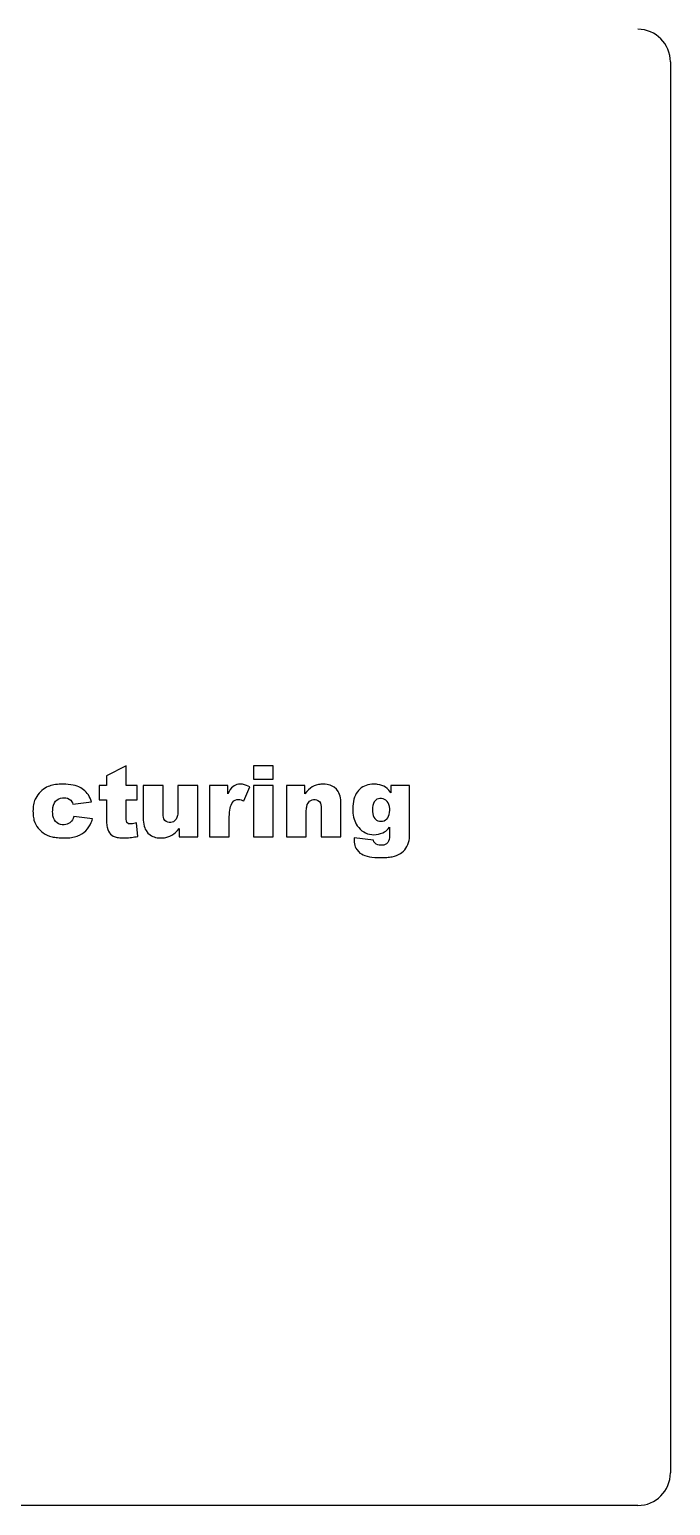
# Model space of a CAD drawing. Extents: x 0 to 8, y 0 to 11.5.
# Drawn here: x 5.32 to 8.02, y 0 to 6.22 of the extents above; entities that cross this region are included whole.
import ezdxf

# ---------------------------------------------------------------- set-up
doc = ezdxf.new("R2010")
doc.units = 0
doc.layers.add('WHITE', color=7, linetype='CONTINUOUS')

msp = doc.modelspace()

# ---------------------------------------------------------------- linework, layer by layer
at = {"layer": 'WHITE', "linetype": 'CONTINUOUS'}
for p, q in [((8.022105, 6.087602), (8.022105, 0.135002)), ((5.727, 3.117996), (5.6437, 3.075296)), ((5.726999, 3.035396), (5.726999, 3.117996)), ((6.2637, 3.117996), (6.2637, 3.061396)), ((6.3469, 3.117996), (6.2637, 3.117996)), ((6.3469, 3.061396), (6.3469, 3.117996)), ((5.6437, 3.075296), (5.6437, 3.035396)), ((6.2637, 3.061396), (6.3469, 3.061396)), ((5.353901, 2.995596), (5.349301, 2.988796)), ((5.359201, 3.001996), (5.353901, 2.995596)), ((5.365001, 3.008096), (5.359201, 3.001996)), ((5.371401, 3.013796), (5.365001, 3.008096)), ((5.377901, 3.018896), (5.371401, 3.013796)), ((5.384501, 3.023396), (5.377901, 3.018896)), ((5.391201, 3.027196), (5.384501, 3.023396)), ((5.398001, 3.030296), (5.391201, 3.027196)), ((5.403601, 3.032396), (5.398001, 3.030296)), ((5.409501, 3.034296), (5.403601, 3.032396)), ((5.415701, 3.035896), (5.409501, 3.034296)), ((5.422301, 3.037196), (5.415701, 3.035896)), ((5.429201, 3.038296), (5.422301, 3.037196)), ((5.436501, 3.039196), (5.429201, 3.038296)), ((5.4441, 3.039796), (5.436501, 3.039196)), ((5.4521, 3.040196), (5.4441, 3.039796)), ((5.4603, 3.040296), (5.4521, 3.040196)), ((5.4718, 3.040096), (5.4603, 3.040296)), ((5.4827, 3.039396), (5.4718, 3.040096)), ((5.493, 3.038196), (5.4827, 3.039396)), ((5.502601, 3.036596), (5.493, 3.038196)), ((5.5116, 3.034396), (5.502601, 3.036596)), ((5.52, 3.031896), (5.5116, 3.034396)), ((5.5277, 3.028796), (5.52, 3.031896)), ((5.5349, 3.025296), (5.5277, 3.028796)), ((5.5414, 3.021296), (5.5349, 3.025296)), ((5.5474, 3.016896), (5.5414, 3.021296)), ((5.5529, 3.011996), (5.5474, 3.016896)), ((5.5581, 3.006696), (5.5529, 3.011996)), ((5.5629, 3.000896), (5.5581, 3.006696)), ((5.5672, 2.994796), (5.5629, 3.000896)), ((5.5712, 2.988197), (5.5672, 2.994796)), ((5.6437, 3.035396), (5.613, 3.035396)), ((5.613, 3.035396), (5.613, 2.974496)), ((5.772799, 3.035396), (5.726999, 3.035396)), ((5.772799, 2.974496), (5.772799, 3.035396)), ((5.882399, 3.035396), (5.798799, 3.035396)), ((5.798799, 3.035396), (5.798799, 2.897296)), ((5.882399, 2.916096), (5.882399, 3.035396)), ((6.028299, 3.035396), (5.945099, 3.035396)), ((5.945099, 3.035396), (5.945099, 2.930996)), ((6.028299, 2.818396), (6.028299, 3.035396)), ((6.0779, 3.035396), (6.0779, 2.818396)), ((6.1558, 3.035396), (6.0779, 3.035396)), ((6.1558, 2.999796), (6.1558, 3.035396)), ((6.1608, 3.009396), (6.1558, 2.999796)), ((6.1659, 3.017496), (6.1608, 3.009396)), ((6.1711, 3.024196), (6.1659, 3.017496)), ((6.1764, 3.029496), (6.1711, 3.024196)), ((6.1817, 3.033396), (6.1764, 3.029496)), ((6.1876, 3.036496), (6.1817, 3.033396)), ((6.194, 3.038596), (6.1876, 3.036496)), ((6.201, 3.039896), (6.194, 3.038596)), ((6.2085, 3.040296), (6.201, 3.039896)), ((6.2169, 3.039696), (6.2085, 3.040296)), ((6.2256, 3.038096), (6.2169, 3.039696)), ((6.2231, 2.969596), (6.2488, 3.028896)), ((6.2346, 3.035196), (6.2256, 3.038096)), ((6.2488, 3.028896), (6.2346, 3.035196)), ((6.2637, 3.035396), (6.2637, 2.818396)), ((6.3469, 3.035396), (6.2637, 3.035396)), ((6.3469, 2.818396), (6.3469, 3.035396)), ((6.4031, 3.035396), (6.4031, 2.818396)), ((6.480601, 3.035395), (6.403101, 3.035395)), ((6.480601, 3.000095), (6.480601, 3.035395)), ((6.488301, 3.009095), (6.480601, 3.000095)), ((6.496101, 3.016896), (6.488301, 3.009095)), ((6.503901, 3.023396), (6.496101, 3.016896)), ((6.511801, 3.028795), (6.503901, 3.023396)), ((6.519801, 3.032995), (6.511801, 3.028795)), ((6.528401, 3.036195), (6.519801, 3.032995)), ((6.537901, 3.038496), (6.528401, 3.036195)), ((6.542901, 3.039295), (6.537901, 3.038496)), ((6.548101, 3.039896), (6.542901, 3.039295)), ((6.553501, 3.040195), (6.548101, 3.039896)), ((6.559001, 3.040295), (6.553501, 3.040195)), ((6.566501, 3.040095), (6.559001, 3.040295)), ((6.573701, 3.039295), (6.566501, 3.040095)), ((6.580401, 3.037995), (6.573701, 3.039295)), ((6.586801, 3.036295), (6.580401, 3.037995)), ((6.592801, 3.033995), (6.586801, 3.036295)), ((6.598401, 3.031195), (6.592801, 3.033995)), ((6.603701, 3.027895), (6.598401, 3.031195)), ((6.613101, 3.019795), (6.603701, 3.027895)), ((6.620801, 3.009495), (6.613101, 3.019795)), ((6.623901, 3.003596), (6.620801, 3.009495)), ((6.626601, 2.997096), (6.623901, 3.003596)), ((6.628801, 2.989995), (6.626601, 2.997096)), ((6.630401, 2.982395), (6.628801, 2.989995)), ((6.693201, 2.993396), (6.689801, 2.985396)), ((6.697101, 3.000696), (6.693201, 2.993396)), ((6.701701, 3.007496), (6.697101, 3.000696)), ((6.7068, 3.013696), (6.701701, 3.007496)), ((6.7124, 3.019296), (6.7068, 3.013696)), ((6.7184, 3.024196), (6.7124, 3.019296)), ((6.724801, 3.028496), (6.7184, 3.024196)), ((6.731601, 3.032096), (6.724801, 3.028496)), ((6.738701, 3.035096), (6.731601, 3.032096)), ((6.746201, 3.037396), (6.738701, 3.035096)), ((6.754101, 3.038996), (6.746201, 3.037396)), ((6.762401, 3.039996), (6.754101, 3.038996)), ((6.771001, 3.040296), (6.762401, 3.039996)), ((6.776501, 3.040196), (6.771001, 3.040296)), ((6.781801, 3.039896), (6.776501, 3.040196)), ((6.7869, 3.039396), (6.781801, 3.039896)), ((6.796401, 3.037696), (6.7869, 3.039396)), ((6.805001, 3.035096), (6.796401, 3.037696)), ((6.812801, 3.031696), (6.805001, 3.035096)), ((6.820001, 3.027396), (6.812801, 3.031696)), ((6.827001, 3.021896), (6.820001, 3.027396)), ((6.833801, 3.015296), (6.827001, 3.021896)), ((6.843501, 3.003296), (6.833801, 3.015296)), ((6.843501, 3.035396), (6.843501, 3.003296)), ((6.921401, 3.035396), (6.843502, 3.035396)), ((6.921401, 2.830396), (6.921401, 3.035396)), ((5.334001, 2.933296), (5.333801, 2.925996)), ((5.334401, 2.940296), (5.334001, 2.933296)), ((5.335101, 2.946996), (5.334401, 2.940296)), ((5.336101, 2.953496), (5.335101, 2.946996)), ((5.337401, 2.959696), (5.336101, 2.953496)), ((5.338901, 2.965596), (5.337401, 2.959696)), ((5.340701, 2.971296), (5.338901, 2.965596)), ((5.342901, 2.976596), (5.340701, 2.971296)), ((5.345301, 2.981696), (5.342901, 2.976596)), ((5.349301, 2.988796), (5.345301, 2.981696)), ((5.4166, 2.923697), (5.4168, 2.930197)), ((5.4168, 2.930197), (5.4172, 2.936297)), ((5.4172, 2.936297), (5.418, 2.941997)), ((5.418, 2.941997), (5.4205, 2.952397)), ((5.4205, 2.952397), (5.4243, 2.961197)), ((5.4243, 2.961197), (5.4294, 2.968497)), ((5.4294, 2.968497), (5.4354, 2.974297)), ((5.4354, 2.974297), (5.4423, 2.978697)), ((5.4423, 2.978697), (5.4499, 2.981597)), ((5.4499, 2.981597), (5.4583, 2.983097)), ((5.4583, 2.983097), (5.4663, 2.983196)), ((5.4663, 2.983196), (5.472899, 2.982496)), ((5.472899, 2.982496), (5.478899, 2.981096)), ((5.478899, 2.981096), (5.486599, 2.977696)), ((5.486599, 2.977696), (5.492899, 2.972796)), ((5.492899, 2.972796), (5.497799, 2.966296)), ((5.497799, 2.966296), (5.500299, 2.961097)), ((5.500299, 2.961097), (5.5022, 2.955296)), ((5.5022, 2.955296), (5.5805, 2.965697)), ((5.5747, 2.981096), (5.5712, 2.988197)), ((5.5778, 2.973597), (5.5747, 2.981096)), ((5.5805, 2.965697), (5.5778, 2.973597)), ((5.613, 2.974496), (5.6437, 2.974496)), ((5.6437, 2.974496), (5.6437, 2.898196)), ((5.726999, 2.897596), (5.726999, 2.974496)), ((5.726999, 2.974496), (5.772799, 2.974496)), ((5.945099, 2.930996), (5.944999, 2.924596)), ((6.163001, 2.922196), (6.164101, 2.930896)), ((6.164101, 2.930896), (6.165501, 2.938796)), ((6.165501, 2.938796), (6.167301, 2.945896)), ((6.167301, 2.945896), (6.169301, 2.952196)), ((6.169301, 2.952196), (6.1744, 2.962196)), ((6.1744, 2.962196), (6.1812, 2.969696)), ((6.1812, 2.969696), (6.1867, 2.973096)), ((6.1867, 2.973096), (6.1929, 2.975096)), ((6.1929, 2.975096), (6.1998, 2.975696)), ((6.1998, 2.975696), (6.2062, 2.974996)), ((6.2062, 2.974996), (6.2112, 2.973796)), ((6.2112, 2.973796), (6.2168, 2.971996)), ((6.2168, 2.971996), (6.2231, 2.969596)), ((6.4863, 2.922595), (6.486401, 2.928996)), ((6.486401, 2.928996), (6.486701, 2.934895)), ((6.486701, 2.934895), (6.4873, 2.940295)), ((6.4873, 2.940295), (6.488101, 2.945296)), ((6.488101, 2.945296), (6.4905, 2.953995)), ((6.4905, 2.953995), (6.4937, 2.960896)), ((6.4937, 2.960896), (6.500101, 2.968195)), ((6.500101, 2.968195), (6.5052, 2.971596)), ((6.5052, 2.971596), (6.5108, 2.973795)), ((6.5108, 2.973795), (6.516901, 2.974995)), ((6.516901, 2.974995), (6.5232, 2.974995)), ((6.5232, 2.974995), (6.5287, 2.974195)), ((6.5287, 2.974195), (6.5357, 2.971296)), ((6.5357, 2.971296), (6.5415, 2.966596)), ((6.5415, 2.966596), (6.5457, 2.959696)), ((6.5457, 2.959696), (6.5475, 2.953495)), ((6.5475, 2.953495), (6.5487, 2.946196)), ((6.5487, 2.946196), (6.549, 2.937695)), ((6.549, 2.937695), (6.549, 2.818396)), ((6.6317, 2.974295), (6.630401, 2.982395)), ((6.6324, 2.965595), (6.6317, 2.974295)), ((6.6326, 2.956295), (6.6324, 2.965595)), ((6.6326, 2.818396), (6.6326, 2.956295)), ((6.682601, 2.947496), (6.682301, 2.936496)), ((6.682301, 2.936496), (6.682501, 2.926897)), ((6.682501, 2.926897), (6.683201, 2.917597)), ((6.683501, 2.957796), (6.682601, 2.947496)), ((6.685001, 2.967596), (6.683501, 2.957796)), ((6.687101, 2.976796), (6.685001, 2.967596)), ((6.689801, 2.985396), (6.687101, 2.976796)), ((6.765401, 2.935896), (6.765301, 2.930196)), ((6.765301, 2.930195), (6.765401, 2.925095)), ((6.765701, 2.941296), (6.765401, 2.935896)), ((6.767101, 2.950896), (6.765701, 2.941296)), ((6.769501, 2.959096), (6.767101, 2.950896)), ((6.772801, 2.965696), (6.769501, 2.959096)), ((6.779301, 2.972996), (6.772801, 2.965696)), ((6.784501, 2.976496), (6.779301, 2.972996)), ((6.7903, 2.978696), (6.784501, 2.976496)), ((6.7967, 2.979896), (6.7903, 2.978696)), ((6.8037, 2.979896), (6.7967, 2.979896)), ((6.8103, 2.978595), (6.8037, 2.979896)), ((6.816401, 2.976095), (6.8103, 2.978595)), ((6.822, 2.972395), (6.816401, 2.976095)), ((6.8272, 2.967495), (6.822, 2.972395)), ((6.831501, 2.961295), (6.8272, 2.967495)), ((6.834801, 2.954095), (6.831501, 2.961295)), ((6.837001, 2.945695), (6.834801, 2.954095)), ((6.838101, 2.936295), (6.837001, 2.945695)), ((6.837701, 2.921195), (6.838201, 2.931195)), ((6.838201, 2.931195), (6.838101, 2.936295)), ((5.333801, 2.925996), (5.333901, 2.918996)), ((5.333901, 2.918996), (5.334301, 2.912296)), ((5.334301, 2.912296), (5.334901, 2.905996)), ((5.334901, 2.905996), (5.335701, 2.899996)), ((5.335701, 2.899996), (5.336701, 2.894296)), ((5.336701, 2.894296), (5.338001, 2.888796)), ((5.338001, 2.888796), (5.341301, 2.878996)), ((5.341301, 2.878996), (5.345401, 2.870296)), ((5.345401, 2.870296), (5.350301, 2.862096)), ((5.4168, 2.917897), (5.4166, 2.923697)), ((5.4172, 2.912497), (5.4168, 2.917897)), ((5.418, 2.907297), (5.4172, 2.912497)), ((5.4205, 2.897997), (5.418, 2.907297)), ((5.4243, 2.889897), (5.4205, 2.897997)), ((5.4293, 2.883097), (5.4243, 2.889897)), ((5.4352, 2.877597), (5.4293, 2.883097)), ((5.4419, 2.873497), (5.4352, 2.877597)), ((5.4492, 2.870797), (5.4419, 2.873497)), ((5.4573, 2.869397), (5.4492, 2.870797)), ((5.4651, 2.869397), (5.4573, 2.869397)), ((5.4719, 2.870197), (5.4651, 2.869397)), ((5.4781, 2.871797), (5.4719, 2.870197)), ((5.4838, 2.874297), (5.4781, 2.871797)), ((5.489, 2.877597), (5.4838, 2.874297)), ((5.4958, 2.884196), (5.489, 2.877597)), ((5.499701, 2.889697), (5.4958, 2.884196)), ((5.503001, 2.896097), (5.499701, 2.889697)), ((5.505701, 2.903397), (5.503001, 2.896097)), ((5.5848, 2.894396), (5.5057, 2.903396)), ((5.569601, 2.859896), (5.574901, 2.868996)), ((5.574901, 2.868996), (5.579501, 2.878596)), ((5.579501, 2.878596), (5.581501, 2.883696)), ((5.581501, 2.883696), (5.5832, 2.888996)), ((5.5832, 2.888996), (5.5848, 2.894396)), ((5.6437, 2.898196), (5.6437, 2.890296)), ((5.6437, 2.890296), (5.644, 2.882996)), ((5.644, 2.882996), (5.6444, 2.876196)), ((5.6444, 2.876196), (5.645, 2.869796)), ((5.645, 2.869796), (5.6458, 2.863996)), ((5.727199, 2.891896), (5.726999, 2.897596)), ((5.727899, 2.885096), (5.727199, 2.891896)), ((5.729699, 2.879296), (5.727899, 2.885096)), ((5.736099, 2.873696), (5.729699, 2.879296)), ((5.741799, 2.872396), (5.736099, 2.873696)), ((5.748499, 2.872596), (5.741799, 2.872396)), ((5.753599, 2.873396), (5.748499, 2.872596)), ((5.759499, 2.874696), (5.753599, 2.873396)), ((5.769799, 2.877596), (5.759499, 2.874696)), ((5.775899, 2.820196), (5.769799, 2.877596)), ((5.798799, 2.897296), (5.798999, 2.887996)), ((5.798999, 2.887996), (5.799699, 2.879396)), ((5.799699, 2.879396), (5.800899, 2.871196)), ((5.800899, 2.871196), (5.802599, 2.863696)), ((5.882699, 2.907596), (5.882399, 2.916096)), ((5.883899, 2.900196), (5.882699, 2.907596)), ((5.885699, 2.894096), (5.883899, 2.900196)), ((5.889899, 2.886996), (5.885699, 2.894096)), ((5.895599, 2.882296), (5.889899, 2.886996)), ((5.902699, 2.879396), (5.895599, 2.882296)), ((5.908199, 2.878596), (5.902699, 2.879396)), ((5.914399, 2.878596), (5.908199, 2.878596)), ((5.920499, 2.879696), (5.914399, 2.878596)), ((5.926099, 2.881996), (5.920499, 2.879696)), ((5.931099, 2.885396), (5.926099, 2.881996)), ((5.937599, 2.892696), (5.931099, 2.885396)), ((5.940899, 2.899496), (5.937599, 2.892696)), ((5.943199, 2.908196), (5.940899, 2.899496)), ((5.943999, 2.913196), (5.943199, 2.908196)), ((5.944599, 2.918696), (5.943999, 2.913196)), ((5.944999, 2.924596), (5.944599, 2.918696)), ((6.1615, 2.891096), (6.1617, 2.902296)), ((6.1615, 2.818396), (6.1615, 2.891096)), ((6.1617, 2.902296), (6.1622, 2.912596)), ((6.1622, 2.912596), (6.163001, 2.922196)), ((6.4863, 2.818396), (6.4863, 2.922595)), ((6.683201, 2.917597), (6.684401, 2.908897)), ((6.684401, 2.908897), (6.686001, 2.900497)), ((6.686001, 2.900497), (6.688101, 2.892597)), ((6.688101, 2.892597), (6.690701, 2.885097)), ((6.690701, 2.885097), (6.693801, 2.877997)), ((6.693801, 2.877997), (6.697301, 2.871397)), ((6.697301, 2.871397), (6.701301, 2.865197)), ((6.701301, 2.865197), (6.707401, 2.857197)), ((6.765401, 2.925095), (6.766401, 2.915795)), ((6.766401, 2.915795), (6.768301, 2.907795)), ((6.768301, 2.907795), (6.771301, 2.900995)), ((6.771301, 2.900995), (6.775301, 2.895295)), ((6.775301, 2.895295), (6.782601, 2.888995)), ((6.782601, 2.888995), (6.788401, 2.886195)), ((6.788401, 2.886195), (6.794701, 2.884495)), ((6.794701, 2.884495), (6.8016, 2.883996)), ((6.8016, 2.883996), (6.8083, 2.884495)), ((6.8083, 2.884495), (6.814401, 2.886296)), ((6.814401, 2.886296), (6.820101, 2.889195)), ((6.820101, 2.889195), (6.825301, 2.893296)), ((6.825301, 2.893296), (6.829901, 2.898495)), ((6.829901, 2.898495), (6.833501, 2.904896)), ((6.833501, 2.904896), (6.836101, 2.912496)), ((6.836101, 2.912496), (6.837701, 2.921195)), ((5.350301, 2.862096), (5.355901, 2.854496)), ((5.355901, 2.854496), (5.362201, 2.847396)), ((5.362201, 2.847396), (5.369201, 2.840696)), ((5.369201, 2.840696), (5.376901, 2.834696)), ((5.376901, 2.834696), (5.385201, 2.829496)), ((5.385201, 2.829496), (5.394101, 2.825096)), ((5.394101, 2.825096), (5.403701, 2.821396)), ((5.403701, 2.821396), (5.408701, 2.819896)), ((5.408701, 2.819896), (5.414001, 2.818496)), ((5.414001, 2.818496), (5.419501, 2.817296)), ((5.419501, 2.817296), (5.425301, 2.816296)), ((5.425301, 2.816296), (5.431401, 2.815396)), ((5.431401, 2.815396), (5.437801, 2.814696)), ((5.437801, 2.814696), (5.444501, 2.814196)), ((5.444501, 2.814196), (5.451501, 2.813796)), ((5.451501, 2.813796), (5.458701, 2.813496)), ((5.458701, 2.813496), (5.466301, 2.813496)), ((5.466301, 2.813496), (5.474101, 2.813596)), ((5.474101, 2.813596), (5.481501, 2.813996)), ((5.481501, 2.813996), (5.488701, 2.814596)), ((5.488701, 2.814596), (5.495601, 2.815396)), ((5.495601, 2.815396), (5.5021, 2.816496)), ((5.5021, 2.816496), (5.5084, 2.817896)), ((5.5084, 2.817896), (5.5143, 2.819496)), ((5.5143, 2.819496), (5.5199, 2.821396)), ((5.5199, 2.821396), (5.5252, 2.823496)), ((5.5252, 2.823496), (5.5303, 2.825796)), ((5.5303, 2.825796), (5.5398, 2.830996)), ((5.5398, 2.830996), (5.5484, 2.837096)), ((5.5484, 2.837096), (5.556301, 2.843896)), ((5.556301, 2.843896), (5.563301, 2.851596)), ((5.563301, 2.851596), (5.569601, 2.859896)), ((5.6458, 2.863996), (5.6468, 2.858696)), ((5.6468, 2.858696), (5.6492, 2.849496)), ((5.6492, 2.849496), (5.6524, 2.842096)), ((5.6524, 2.842096), (5.6563, 2.835696)), ((5.6563, 2.835696), (5.6609, 2.830096)), ((5.6609, 2.830096), (5.6663, 2.825396)), ((5.6663, 2.825396), (5.6725, 2.821396)), ((5.6725, 2.821396), (5.6798, 2.818296)), ((5.6798, 2.818296), (5.6888, 2.815896)), ((5.6888, 2.815896), (5.6939, 2.814996)), ((5.6939, 2.814996), (5.699399, 2.814296)), ((5.699399, 2.814296), (5.705299, 2.813896)), ((5.705299, 2.813896), (5.711499, 2.813596)), ((5.711499, 2.813596), (5.718299, 2.813496)), ((5.718299, 2.813496), (5.724299, 2.813496)), ((5.724299, 2.813496), (5.7304, 2.813796)), ((5.7304, 2.813796), (5.736599, 2.814196)), ((5.736599, 2.814196), (5.742899, 2.814796)), ((5.742899, 2.814796), (5.7493, 2.815496)), ((5.7493, 2.815496), (5.755799, 2.816496)), ((5.755799, 2.816496), (5.762399, 2.817496)), ((5.762399, 2.817496), (5.769099, 2.818796)), ((5.769099, 2.818796), (5.775899, 2.820196)), ((5.802599, 2.863696), (5.804799, 2.856596)), ((5.804799, 2.856596), (5.807399, 2.850196)), ((5.807399, 2.850196), (5.810599, 2.844196)), ((5.810599, 2.844196), (5.818299, 2.833996)), ((5.818299, 2.833996), (5.827699, 2.825896)), ((5.827699, 2.825896), (5.832899, 2.822596)), ((5.832899, 2.822596), (5.838599, 2.819796)), ((5.838599, 2.819796), (5.844599, 2.817496)), ((5.844599, 2.817496), (5.850899, 2.815696)), ((5.850899, 2.815696), (5.857599, 2.814496)), ((5.857599, 2.814496), (5.864699, 2.813696)), ((5.864699, 2.813696), (5.872099, 2.813496)), ((5.872099, 2.813496), (5.877799, 2.813596)), ((5.877799, 2.813596), (5.8832, 2.813896)), ((5.8832, 2.813896), (5.8884, 2.814496)), ((5.8884, 2.814496), (5.8934, 2.815296)), ((5.8934, 2.815296), (5.9029, 2.817496)), ((5.9029, 2.817496), (5.9115, 2.820696)), ((5.9115, 2.820696), (5.9195, 2.824896)), ((5.9195, 2.824896), (5.9273, 2.830196)), ((5.9273, 2.830196), (5.9351, 2.836696)), ((5.9351, 2.836696), (5.9429, 2.844496)), ((5.9429, 2.844496), (5.9506, 2.853496)), ((5.9506, 2.853496), (5.9506, 2.818396)), ((5.9506, 2.818396), (6.0283, 2.818396)), ((6.0779, 2.818396), (6.1615, 2.818396)), ((6.2637, 2.818396), (6.3469, 2.818396)), ((6.4031, 2.818396), (6.4863, 2.818396)), ((6.549, 2.818396), (6.6326, 2.818396)), ((6.688302, 2.807796), (6.688201, 2.802397)), ((6.688201, 2.802397), (6.688501, 2.795296)), ((6.688601, 2.813497), (6.688302, 2.807796)), ((6.769301, 2.804296), (6.688601, 2.813497)), ((6.707401, 2.857197), (6.714001, 2.850097)), ((6.714001, 2.850097), (6.721001, 2.843997)), ((6.721001, 2.843997), (6.728401, 2.838897)), ((6.728401, 2.838897), (6.736201, 2.834697)), ((6.736201, 2.834697), (6.744401, 2.831397)), ((6.744401, 2.831397), (6.753101, 2.828997)), ((6.753101, 2.828997), (6.762101, 2.827597)), ((6.762101, 2.827597), (6.771601, 2.827197)), ((6.771701, 2.797497), (6.769301, 2.804296)), ((6.771601, 2.827197), (6.781301, 2.827697)), ((6.781301, 2.827697), (6.790801, 2.829197)), ((6.790801, 2.829197), (6.799901, 2.831697)), ((6.799901, 2.831697), (6.808801, 2.835197)), ((6.808801, 2.835197), (6.815801, 2.838897)), ((6.815801, 2.838897), (6.821301, 2.842597)), ((6.821301, 2.842597), (6.826701, 2.847097)), ((6.826701, 2.847097), (6.832201, 2.852397)), ((6.832201, 2.852397), (6.837601, 2.858397)), ((6.835801, 2.807096), (6.833701, 2.799996)), ((6.837201, 2.815597), (6.835801, 2.807096)), ((6.837601, 2.825497), (6.837201, 2.815597)), ((6.837601, 2.858397), (6.837601, 2.825497)), ((6.917701, 2.794396), (6.919901, 2.802996)), ((6.919901, 2.802996), (6.921201, 2.811796)), ((6.921201, 2.811796), (6.921601, 2.820796)), ((6.921601, 2.820796), (6.921401, 2.830396)), ((6.688501, 2.795296), (6.689401, 2.788496)), ((6.689401, 2.788496), (6.690901, 2.781996)), ((6.690901, 2.781996), (6.693001, 2.775796)), ((6.693001, 2.775796), (6.695701, 2.769996)), ((6.695701, 2.769996), (6.699101, 2.764496)), ((6.699101, 2.764496), (6.707501, 2.754396)), ((6.707501, 2.754396), (6.712601, 2.749897)), ((6.712601, 2.749897), (6.718601, 2.745796)), ((6.718601, 2.745796), (6.725501, 2.742096)), ((6.725501, 2.742096), (6.7335, 2.738996)), ((6.774901, 2.792397), (6.771701, 2.797497)), ((6.780801, 2.787396), (6.774901, 2.792397)), ((6.787801, 2.784296), (6.780801, 2.787396)), ((6.793101, 2.783097), (6.787801, 2.784296)), ((6.798801, 2.782496), (6.793101, 2.783097)), ((6.805701, 2.782496), (6.798801, 2.782496)), ((6.812801, 2.783496), (6.805701, 2.782496)), ((6.819001, 2.785396), (6.812801, 2.783496)), ((6.824301, 2.788196), (6.819001, 2.785396)), ((6.830601, 2.794296), (6.824301, 2.788196)), ((6.833701, 2.799996), (6.830601, 2.794296)), ((6.867201, 2.739496), (6.875501, 2.742996)), ((6.875501, 2.742996), (6.883001, 2.747196)), ((6.883001, 2.747196), (6.889801, 2.751896)), ((6.889801, 2.751896), (6.895902, 2.757396)), ((6.895902, 2.757396), (6.901502, 2.763496)), ((6.901502, 2.763496), (6.906502, 2.770296)), ((6.906502, 2.770296), (6.910902, 2.777896)), ((6.910902, 2.777896), (6.914701, 2.785996)), ((6.914701, 2.785996), (6.917701, 2.794396)), ((6.7335, 2.738996), (6.742401, 2.736296)), ((6.742401, 2.736296), (6.752401, 2.734196)), ((6.752401, 2.734196), (6.763401, 2.732496)), ((6.763401, 2.732496), (6.775401, 2.731196)), ((6.775401, 2.731196), (6.788401, 2.730496)), ((6.788401, 2.730496), (6.802401, 2.730296)), ((6.802401, 2.730296), (6.808701, 2.730296)), ((6.808701, 2.730296), (6.814801, 2.730496)), ((6.814801, 2.730496), (6.820801, 2.730796)), ((6.820801, 2.730796), (6.826601, 2.731296)), ((6.826601, 2.731296), (6.832301, 2.731896)), ((6.832301, 2.731896), (6.837701, 2.732496)), ((6.837701, 2.732496), (6.843101, 2.733397)), ((6.843101, 2.733397), (6.848201, 2.734297)), ((6.848201, 2.734297), (6.858101, 2.736597)), ((6.858101, 2.736597), (6.867201, 2.739496)), ((7.884105, -0.002997), (0.135004, -0.002997))]:
    msp.add_line(p, q, dxfattribs=at)
for centre, start, end in [((7.884105, 6.087602), 0, 90), ((7.884105, 0.135002), 270, 0)]:
    msp.add_arc(centre, 0.137999, start, end, dxfattribs=at)

doc.saveas('drawing.dxf')
